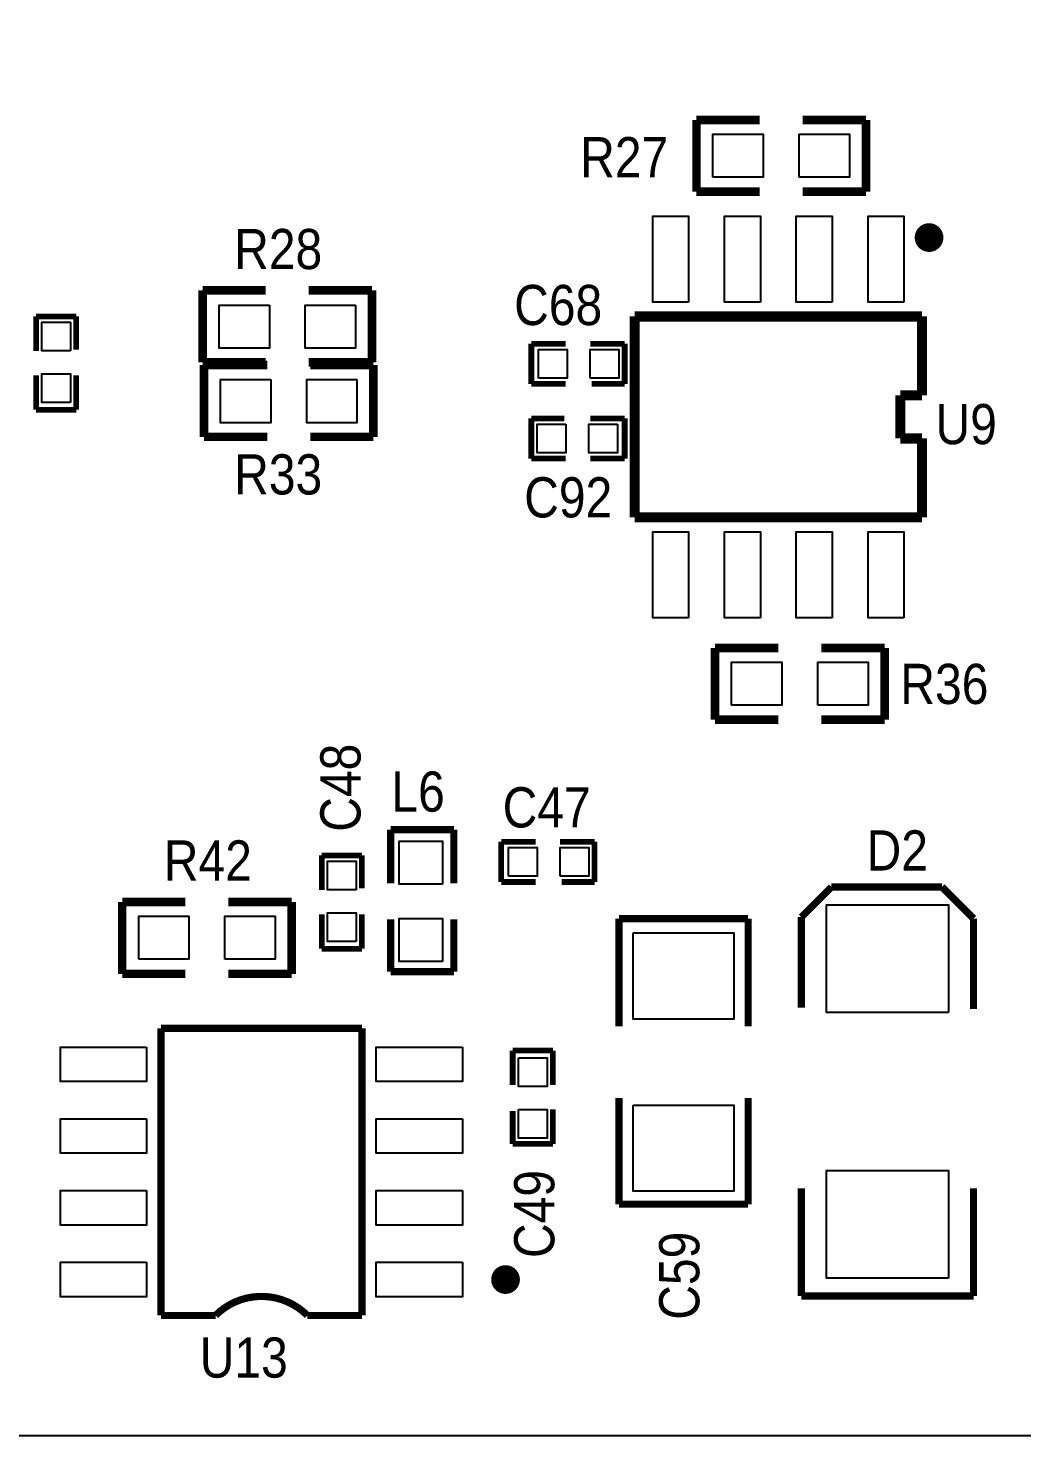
# Model space of a CAD drawing. Extents: x 52.6 to 133.5, y 30.2 to 81.2.
# Drawn here: x 89.14 to 106.72, y 30.15 to 55.06 of the extents above; entities that cross this region are included whole.
import ezdxf

# ---------------------------------------------------------------- set-up
doc = ezdxf.new("R2010")
doc.units = 0
for name, color, linetype in [('BG_OUTLINE', 3, 'CONTINUOUS'), ('PG_SILKSCREEN_TOP', 6, 'CONTINUOUS'), ('PIN_TOP', 7, 'CONTINUOUS'), ('RD_SILKSCREEN_TOP', 8, 'CONTINUOUS')]:
    doc.layers.add(name, color=color, linetype=linetype)

msp = doc.modelspace()

# ---------------------------------------------------------------- linework, layer by layer
at = {"layer": 'BG_OUTLINE'}
msp.add_lwpolyline([(131.01574, 30.15234), (52.562506, 30.15234), (52.562506, 81.20634), (131.2164, 81.20634, -0.414214), (133.5024, 78.92034), (133.5024, 32.43834, -0.414214), (131.2164, 30.15234)], format="xyb", close=True, dxfattribs=at)
at = {"layer": 'PG_SILKSCREEN_TOP'}
for points, const_width in [([(100.965, 53.4416), (102.0826, 53.4416)], 0.1524), ([(100.965, 53.3908), (100.965, 53.4416)], 0.1524), ([(100.965, 52.2224), (100.965, 53.3908)], 0.1524), ([(103.9622, 53.4416), (102.8446, 53.4416)], 0.1524), ([(103.9622, 53.3908), (103.9622, 53.4416)], 0.1524), ([(103.9622, 52.2224), (103.9622, 53.3908)], 0.1524), ([(100.965, 52.1716), (100.965, 52.2224)], 0.1524), ([(102.0826, 52.1716), (100.965, 52.1716)], 0.1524), ([(102.8446, 52.1716), (103.9622, 52.1716)], 0.1524), ([(103.9622, 52.1716), (103.9622, 52.2224)], 0.1524), ([(92.2274, 50.422556), (92.2274, 50.371756)], 0.1524), ([(93.345, 50.422556), (92.2274, 50.422556)], 0.1524), ([(92.2274, 50.371756), (92.2274, 49.203356)], 0.1524), ([(94.107, 50.422556), (95.2246, 50.422556)], 0.1524), ([(95.2246, 50.422556), (95.2246, 50.371756)], 0.1524), ([(95.2246, 50.371756), (95.2246, 49.203356)], 0.1524), ([(89.281, 49.9618), (89.9922, 49.9618)], 0.1016), ([(89.281, 49.3522), (89.281, 49.9618)], 0.1016), ([(89.9922, 49.9618), (89.9922, 49.3776)], 0.1016), ([(99.8728, 49.9618), (104.9528, 49.9618)], 0.1778), ([(99.8728, 46.4058), (99.8728, 49.9618)], 0.1778), ([(104.9528, 49.9618), (104.9528, 48.5648)], 0.1778), ([(98.044, 49.4792), (98.044, 48.768)], 0.1016), ([(98.044, 49.4792), (98.6536, 49.4792)], 0.1016), ([(99.0854, 49.4792), (99.695, 49.4792)], 0.1016), ([(99.695, 49.4792), (99.695, 48.768)], 0.1016), ([(92.2274, 49.203356), (92.2274, 49.152556)], 0.1524), ([(92.2274, 49.152556), (93.345, 49.152556)], 0.1524), ([(92.2528, 49.101756), (92.2528, 49.050956)], 0.1524), ([(93.3704, 49.101756), (92.2528, 49.101756)], 0.1524), ([(92.2528, 49.050956), (92.2528, 47.882556)], 0.1524), ([(95.2246, 49.152556), (94.107, 49.152556)], 0.1524), ([(94.1324, 49.101756), (95.25, 49.101756)], 0.1524), ([(95.2246, 49.203356), (95.2246, 49.152556)], 0.1524), ([(95.25, 49.101756), (95.25, 49.050956)], 0.1524), ([(95.25, 49.050956), (95.25, 47.882556)], 0.1524), ([(89.281, 48.3108), (89.281, 48.9204)], 0.1016), ([(89.9922, 48.3108), (89.9922, 48.9204)], 0.1016), ([(98.044, 48.768), (98.6536, 48.768)], 0.1016), ([(99.695, 48.768), (99.1108, 48.768)], 0.1016), ([(104.5718, 48.5648), (104.5718, 47.8028)], 0.1778), ([(104.9528, 48.5648), (104.5718, 48.5648)], 0.1778), ([(89.281, 48.3108), (89.9922, 48.3108)], 0.1016), ([(98.044, 48.1584), (98.6282, 48.1584)], 0.1016), ([(98.044, 47.4472), (98.044, 48.1584)], 0.1016), ([(99.695, 48.1584), (99.0854, 48.1584)], 0.1016), ([(99.695, 47.4472), (99.695, 48.1584)], 0.1016), ([(92.2528, 47.882556), (92.2528, 47.831756)], 0.1524), ([(92.2528, 47.831756), (93.3704, 47.831756)], 0.1524), ([(95.25, 47.831756), (94.1324, 47.831756)], 0.1524), ([(95.25, 47.882556), (95.25, 47.831756)], 0.1524), ([(104.5718, 47.8028), (104.9528, 47.8028)], 0.1778), ([(104.9528, 47.8028), (104.9528, 46.4058)], 0.1778), ([(98.6536, 47.4472), (98.044, 47.4472)], 0.1016), ([(99.695, 47.4472), (99.0854, 47.4472)], 0.1016), ([(104.9528, 46.4058), (99.8728, 46.4058)], 0.1778), ([(101.2952, 44.0944), (102.4128, 44.0944)], 0.1524), ([(101.2952, 44.0436), (101.2952, 44.0944)], 0.1524), ([(101.2952, 42.8752), (101.2952, 44.0436)], 0.1524), ([(104.2924, 44.0944), (103.1748, 44.0944)], 0.1524), ([(104.2924, 44.0436), (104.2924, 44.0944)], 0.1524), ([(104.2924, 42.8752), (104.2924, 44.0436)], 0.1524), ([(101.2952, 42.8244), (101.2952, 42.8752)], 0.1524), ([(102.4128, 42.8244), (101.2952, 42.8244)], 0.1524), ([(103.1748, 42.8244), (104.2924, 42.8244)], 0.1524), ([(104.2924, 42.8244), (104.2924, 42.8752)], 0.1524), ([(95.5548, 39.9288), (95.5548, 40.8813)], 0.127), ([(95.5548, 40.8813), (96.6724, 40.8813)], 0.127), ([(96.6724, 40.8813), (96.6724, 39.9288)], 0.127), ([(97.5106, 40.6654), (97.5106, 39.9542)], 0.1016), ([(97.5106, 40.6654), (98.1202, 40.6654)], 0.1016), ([(98.552, 40.6654), (99.1616, 40.6654)], 0.1016), ([(99.1616, 40.6654), (99.1616, 39.9542)], 0.1016), ([(94.3356, 40.4241), (95.0468, 40.4241)], 0.1016), ([(94.3356, 39.8145), (94.3356, 40.4241)], 0.1016), ([(95.0468, 40.4241), (95.0468, 39.8399)], 0.1016), ([(97.5106, 39.9542), (98.1202, 39.9542)], 0.1016), ([(99.1616, 39.9542), (98.5774, 39.9542)], 0.1016), ([(103.3526, 39.8653), (102.8192, 39.3319)], 0.127), ([(103.505, 39.8653), (103.3526, 39.8653)], 0.127), ([(105.0036, 39.8653), (103.505, 39.8653)], 0.127), ([(104.6734, 39.8653), (105.3084, 39.8653)], 0.127), ([(105.3084, 39.8653), (105.8672, 39.3065)], 0.127), ([(90.805, 39.5986), (91.9226, 39.5986)], 0.1524), ([(90.805, 39.5478), (90.805, 39.5986)], 0.1524), ([(90.805, 38.3794), (90.805, 39.5478)], 0.1524), ([(93.8022, 39.5986), (92.6846, 39.5986)], 0.1524), ([(93.8022, 39.5478), (93.8022, 39.5986)], 0.1524), ([(93.8022, 38.3794), (93.8022, 39.5478)], 0.1524), ([(94.3356, 38.7731), (94.3356, 39.3827)], 0.1016), ([(95.0468, 38.7731), (95.0468, 39.3827)], 0.1016), ([(99.5934, 39.3065), (99.5934, 37.4015)], 0.127), ([(101.8794, 39.3065), (99.5934, 39.3065)], 0.127), ([(101.8794, 37.4015), (101.8794, 39.3065)], 0.127), ([(102.8192, 39.3319), (102.8192, 38.1889)], 0.127), ([(105.8672, 39.3065), (105.8672, 38.7985)], 0.127), ([(95.5548, 39.2938), (95.5548, 38.3667)], 0.127), ([(96.6724, 38.3667), (96.6724, 39.2938)], 0.127), ([(94.3356, 38.7731), (95.0468, 38.7731)], 0.1016), ([(105.8672, 38.7985), (105.8672, 37.7063)], 0.127), ([(90.805, 38.3286), (90.805, 38.3794)], 0.1524), ([(91.9226, 38.3286), (90.805, 38.3286)], 0.1524), ([(92.6846, 38.3286), (93.8022, 38.3286)], 0.1524), ([(93.8022, 38.3286), (93.8022, 38.3794)], 0.1524), ([(95.5548, 38.3667), (96.6724, 38.3667)], 0.127), ([(105.8672, 37.7063), (105.8672, 38.4937)], 0.127), ([(102.8192, 38.1889), (102.8192, 37.7317)], 0.127), ([(91.4908, 37.3634), (95.0468, 37.3634)], 0.127), ([(91.4908, 32.2834), (91.4908, 37.3634)], 0.127), ([(95.0468, 37.3634), (95.0468, 32.2834)], 0.127), ([(98.425, 36.9697), (97.7138, 36.9697)], 0.1016), ([(97.7138, 36.9697), (97.7138, 36.3601)], 0.1016), ([(98.425, 36.9697), (98.425, 36.3601)], 0.1016), ([(99.5934, 34.2519), (99.5934, 36.1315)], 0.127), ([(101.8794, 36.1315), (101.8794, 34.2519)], 0.127), ([(97.7138, 35.3187), (97.7138, 35.9029)], 0.1016), ([(98.425, 35.9283), (98.425, 35.3187)], 0.1016), ([(98.425, 35.3187), (97.7138, 35.3187)], 0.1016), ([(102.8192, 32.6263), (102.8192, 34.5313)], 0.127), ([(105.8672, 34.5313), (105.8672, 32.6263)], 0.127), ([(101.8794, 34.2519), (99.5934, 34.2519)], 0.127), ([(105.8672, 32.6263), (102.8192, 32.6263)], 0.127), ([(92.456, 32.2834), (91.4908, 32.2834)], 0.127), ([(95.0468, 32.2834), (94.0816, 32.2834)], 0.127)]:
    msp.add_lwpolyline(points, dxfattribs=dict(at, const_width=const_width))
at = {"layer": 'PG_SILKSCREEN_TOP', "const_width": 0.254}
for points in [[(105.2068, 51.3588, 1), (104.9528, 51.3588, 1)], [(97.7138, 32.9184, 1), (97.4598, 32.9184, 1)]]:
    msp.add_lwpolyline(points, format="xyb", close=True, dxfattribs=at)
at = {"layer": 'PG_SILKSCREEN_TOP', "const_width": 0.127}
msp.add_lwpolyline([(94.0816, 32.2834, 0.414214), (92.456, 32.2834)], format="xyb", dxfattribs=at)
at = {"layer": 'PIN_TOP'}
for points in [[(101.2571, 52.429156), (101.2571, 53.191156), (102.1461, 53.191156), (102.1461, 52.429156)], [(102.7811, 52.429156), (102.7811, 53.191156), (103.6701, 53.191156), (103.6701, 52.429156)], [(100.8253, 50.2158), (100.1903, 50.2158), (100.1903, 51.7398), (100.8253, 51.7398)], [(102.0953, 50.2158), (101.4603, 50.2158), (101.4603, 51.7398), (102.0953, 51.7398)], [(103.3653, 50.2158), (102.7303, 50.2158), (102.7303, 51.7398), (103.3653, 51.7398)], [(104.6353, 50.2158), (104.0003, 50.2158), (104.0003, 51.7398), (104.6353, 51.7398)], [(93.4085, 50.165), (93.4085, 49.403), (92.5195, 49.403), (92.5195, 50.165)], [(94.9325, 50.165), (94.9325, 49.403), (94.0435, 49.403), (94.0435, 50.165)], [(89.8906, 49.3522), (89.3826, 49.3522), (89.3826, 49.8602), (89.8906, 49.8602)], [(98.171, 48.8696), (98.171, 49.3776), (98.679, 49.3776), (98.679, 48.8696)], [(99.0854, 48.8696), (99.0854, 49.3776), (99.5934, 49.3776), (99.5934, 48.8696)], [(89.8906, 48.4378), (89.3826, 48.4378), (89.3826, 48.9458), (89.8906, 48.9458)], [(93.4339, 48.8442), (93.4339, 48.0822), (92.5449, 48.0822), (92.5449, 48.8442)], [(94.9579, 48.8442), (94.9579, 48.0822), (94.0689, 48.0822), (94.0689, 48.8442)], [(98.6536, 48.0568), (98.6536, 47.5488), (98.1456, 47.5488), (98.1456, 48.0568)], [(99.568, 48.0568), (99.568, 47.5488), (99.06, 47.5488), (99.06, 48.0568)], [(100.8253, 44.6278), (100.1903, 44.6278), (100.1903, 46.1518), (100.8253, 46.1518)], [(102.0953, 44.6278), (101.4603, 44.6278), (101.4603, 46.1518), (102.0953, 46.1518)], [(103.3653, 44.6278), (102.7303, 44.6278), (102.7303, 46.1518), (103.3653, 46.1518)], [(104.6353, 44.6278), (104.0003, 44.6278), (104.0003, 46.1518), (104.6353, 46.1518)], [(101.5873, 43.081956), (101.5873, 43.843956), (102.4763, 43.843956), (102.4763, 43.081956)], [(103.1113, 43.081956), (103.1113, 43.843956), (104.0003, 43.843956), (104.0003, 43.081956)], [(96.4692, 39.9161), (95.7072, 39.9161), (95.7072, 40.6781), (96.4692, 40.6781)], [(97.6376, 40.0558), (97.6376, 40.5638), (98.1456, 40.5638), (98.1456, 40.0558)], [(98.552, 40.0558), (98.552, 40.5638), (99.06, 40.5638), (99.06, 40.0558)], [(94.9452, 39.8145), (94.4372, 39.8145), (94.4372, 40.3225), (94.9452, 40.3225)], [(94.9452, 38.9001), (94.4372, 38.9001), (94.4372, 39.4081), (94.9452, 39.4081)], [(105.4227, 37.6428), (103.2637, 37.6428), (103.2637, 39.5478), (105.4227, 39.5478)], [(91.0971, 38.586156), (91.0971, 39.348156), (91.9861, 39.348156), (91.9861, 38.586156)], [(92.6211, 38.586156), (92.6211, 39.348156), (93.5101, 39.348156), (93.5101, 38.586156)], [(96.4692, 38.5445), (95.7072, 38.5445), (95.7072, 39.3065), (96.4692, 39.3065)], [(99.8474, 39.0525), (101.6254, 39.0525), (101.6254, 37.5285), (99.8474, 37.5285)], [(91.2368, 37.0332), (91.2368, 36.4236), (89.7128, 36.4236), (89.7128, 37.0332)], [(96.8248, 37.0332), (96.8248, 36.4236), (95.3008, 36.4236), (95.3008, 37.0332)], [(97.8154, 36.8427), (98.3234, 36.8427), (98.3234, 36.3347), (97.8154, 36.3347)], [(97.8154, 35.9283), (98.3234, 35.9283), (98.3234, 35.4203), (97.8154, 35.4203)], [(99.8474, 36.0045), (101.6254, 36.0045), (101.6254, 34.4805), (99.8474, 34.4805)], [(91.2368, 35.7632), (91.2368, 35.1536), (89.7128, 35.1536), (89.7128, 35.7632)], [(96.8248, 35.7632), (96.8248, 35.1536), (95.3008, 35.1536), (95.3008, 35.7632)], [(105.4227, 32.9438), (103.2637, 32.9438), (103.2637, 34.8488), (105.4227, 34.8488)], [(91.2368, 34.4932), (91.2368, 33.8836), (89.7128, 33.8836), (89.7128, 34.4932)], [(96.8248, 34.4932), (96.8248, 33.8836), (95.3008, 33.8836), (95.3008, 34.4932)], [(91.2368, 33.2232), (91.2368, 32.6136), (89.7128, 32.6136), (89.7128, 33.2232)], [(96.8248, 33.2232), (96.8248, 32.6136), (95.3008, 32.6136), (95.3008, 33.2232)]]:
    msp.add_lwpolyline(points, close=True, dxfattribs=at)

# ---------------------------------------------------------------- texts
at = {"layer": 'RD_SILKSCREEN_TOP', "width": 0.892857}
for s, p in [('R27', (98.9076, 52.4256)), ('R28', (92.7862, 50.8)), ('C68', (97.7392, 49.8094)), ('U9', (105.1941, 47.7012)), ('R33', (92.7862, 46.8122)), ('C92', (97.917, 46.4058)), ('R36', (104.5718, 43.1038)), ('L6', (95.5675, 41.1988)), ('C47', (97.536, 40.9194)), ('D2', (103.9749, 40.1574)), ('R42', (91.5416, 39.9796)), ('U13', (92.1766, 31.182564))]:
    msp.add_text(s, height=0.7112, dxfattribs=at).set_placement(p)
for s, p in [('C48', (95.0214, 40.8432)), ('C49', (98.4504, 33.2994)), ('C59', (101.0158, 32.2072))]:
    msp.add_text(s, height=0.7112, rotation=90, dxfattribs=at).set_placement(p)

doc.saveas('drawing.dxf')
